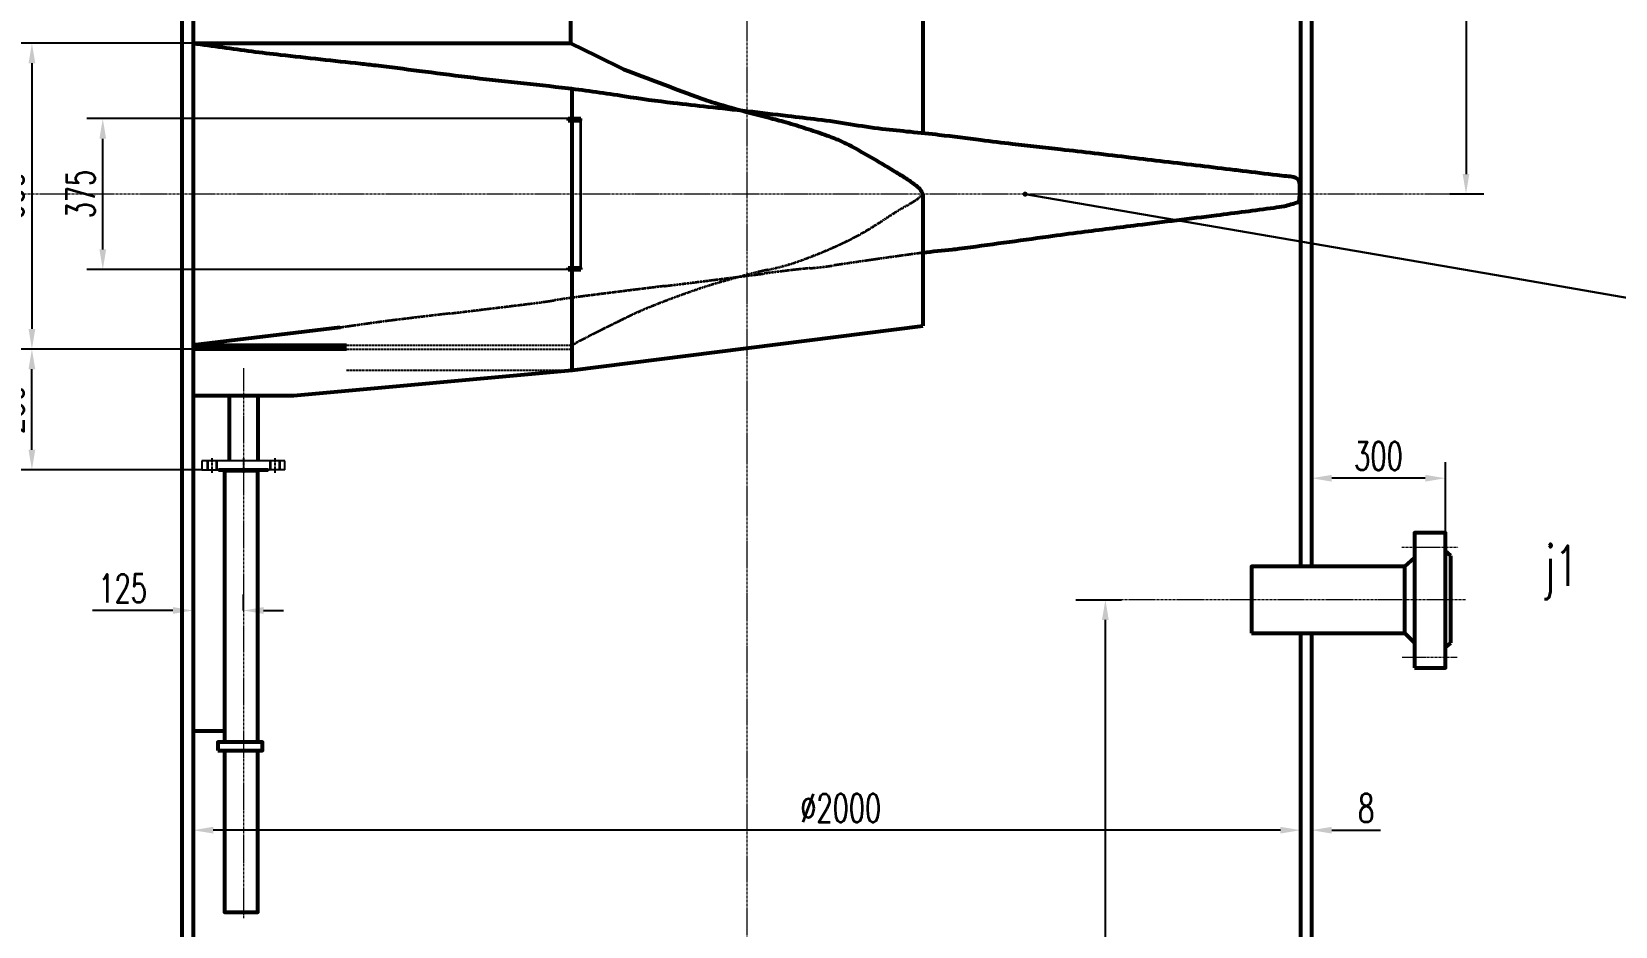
# Model space of a CAD drawing. Header units: millimetres. Extents: x -10 to 21015, y -2 to 14848.
# Drawn here: x 3020 to 6952, y 9395 to 11618 of the extents above; entities that cross this region are included whole.
import ezdxf

# ---------------------------------------------------------------- set-up
doc = ezdxf.new("R2010")
doc.units = ezdxf.units.MM
doc.header["$LTSCALE"] = 5
for name, pattern in [('CENTER', [2, 1.25, -0.25, 0.25, -0.25]), ('DASHED', [0.75, 0.5, -0.25]), ('HIDDEN', [0.375, 0.25, -0.125])]:
    doc.linetypes.add(name, pattern=pattern)
doc.layers.add('2', color=2, linetype='DASHED')
doc.layers.add('3', color=3, linetype='CENTER')
for name, color, linetype, lineweight in [('中心线', 4, 'CENTER', 18), ('实线', 7, 'Continuous', 53), ('文字', 3, 'Continuous', 30), ('细线', 1, 'Continuous', 18), ('虚线', 2, 'HIDDEN', 35)]:
    doc.layers.add(name, color=color, linetype=linetype, lineweight=lineweight)
doc.styles.get("Standard").update_dxf_attribs({"font": 'txt.shx', "width": 0.67, "bigfont": 'hztxt.shx'})
doc.dimstyles.get("Standard").update_dxf_attribs({"dimtxt": 0.18, "dimasz": 0.18, "dimexe": 0.18, "dimexo": 0.0625, "dimgap": 0.09, "dimtad": 0, "dimtih": 1, "dimtoh": 1, "dimdec": 4, "dimzin": 0, "dimdsep": 46, "dimtxsty": 'Standard', "dimcen": 0.09, "dimadec": 0, "dimazin": 0, "dimtfac": 1, "dimtdec": 4, "dimtofl": 0, "dimtmove": 0, "dimatfit": 3, "dimfxl": 0, "dimtolj": 1, "dimtzin": 0, "dimarcsym": 0})

# ---------------------------------------------------------------- blocks, each defined once
blk = doc.blocks.new('*D50')
at = {"layer": 'DEFPOINTS', "color": 0}
for p in [(4795.7, 13310.2), (2593.7, 8241.9), (4344, 7523.5), (4795.7, 5617.7), (4795.7, 3260.2)]:
    blk.add_point(p, dxfattribs=at)
at = {"layer": '实线', "color": 1, "lineweight": -2}
blk.add_arc((4795.7, 5617.7), 1958.7, 91.4627, 128.5373, dxfattribs=at)
at = {"layer": '实线', "color": 1}
for points in [[(4745.6, 7584), (4745.8, 7567.4), (4795.7, 7576.3)], [(3580.7, 7143.3), (3570.1, 7156.2), (3536.7, 7118.1)]]:
    blk.add_solid(points, dxfattribs=at)
at = {"layer": '实线', "color": 3, "insert": (4107, 7509.9), "char_height": 70, "attachment_point": 5, "rotation": 20}
blk.add_mtext('\\A1;40°', dxfattribs=at)
blk = doc.blocks.new('*D55')
at = {"layer": 'DEFPOINTS', "color": 0}
for p in [(5612.6, 10206.5), (5686.2, 10206.5), (5612.6, 6454.5)]:
    blk.add_point(p, dxfattribs=at)
at = {"layer": '细线', "color": 1, "lineweight": -2}
for p, q in [((5612.6, 10206.5), (5726.2, 10206.5)), ((5686.2, 6504.5), (5686.2, 10156.5)), ((5612.6, 6454.5), (5726.2, 6454.5))]:
    blk.add_line(p, q, dxfattribs=at)
at = {"layer": '细线', "color": 1}
for points in [[(5677.8, 10156.5), (5694.5, 10156.5), (5686.2, 10206.5)], [(5677.8, 6504.5), (5694.5, 6504.5), (5686.2, 6454.5)]]:
    blk.add_solid(points, dxfattribs=at)
at = {"layer": '细线', "color": 3, "insert": (5631.2, 8330.5), "char_height": 70, "attachment_point": 5, "rotation": 90}
blk.add_mtext('\\A1;3000', dxfattribs=at)
blk = doc.blocks.new('*D8')
at = {"layer": 'DEFPOINTS', "color": 0}
for p in [(6937, 11960.2), (6198.2, 6198.8), (7600.8, 6198.8)]:
    blk.add_point(p, dxfattribs=at)
at = {"layer": '文字', "color": 1, "lineweight": -2}
for p, q in [((6937, 11960.2), (7640.8, 11960.2)), ((7600.8, 11910.2), (7600.8, 6248.8)), ((6198.2, 6198.8), (7640.8, 6198.8))]:
    blk.add_line(p, q, dxfattribs=at)
at = {"layer": '文字', "color": 1}
for points in [[(7592.5, 11910.2), (7609.1, 11910.2), (7600.8, 11960.2)], [(7592.5, 6248.8), (7609.1, 6248.8), (7600.8, 6198.8)]]:
    blk.add_solid(points, dxfattribs=at)
at = {"layer": '文字', "color": 3, "insert": (7545.8, 9079.5), "char_height": 70, "attachment_point": 5, "rotation": 90}
blk.add_mtext('\\A1;7000', dxfattribs=at)
blk = doc.blocks.new('*D60')
at = {"layer": 'DEFPOINTS', "color": 0}
for p in [(3420.7, 10179.7), (3420.7, 10179.7), (3545.7, 10179.7)]:
    blk.add_point(p, dxfattribs=at)
at = {"layer": '文字', "color": 1, "lineweight": -2}
for p, q in [((3420.7, 10179.7), (3420.7, 10219.7)), ((3545.7, 10179.7), (3545.7, 10219.7)), ((3370.7, 10179.7), (3171.2, 10179.7)), ((3595.7, 10179.7), (3645.7, 10179.7))]:
    blk.add_line(p, q, dxfattribs=at)
at = {"layer": '文字', "color": 1}
for points in [[(3370.7, 10188.1), (3370.7, 10171.4), (3420.7, 10179.7)], [(3595.7, 10188.1), (3595.7, 10171.4), (3545.7, 10179.7)]]:
    blk.add_solid(points, dxfattribs=at)
at = {"layer": '文字', "color": 3, "insert": (3246, 10234.7), "char_height": 70, "attachment_point": 5}
blk.add_mtext('\\A1;125', dxfattribs=at)
blk = doc.blocks.new('*D61')
at = {"layer": 'DEFPOINTS', "color": 0}
for p in [(3420.7, 9633.9), (3420.7, 9587), (6170.7, 9587)]:
    blk.add_point(p, dxfattribs=at)
at = {"layer": '文字', "color": 1, "lineweight": -2}
for p, q in [((3420.7, 9587), (3420.7, 9673.9)), ((6170.7, 9587), (6170.7, 9673.9)), ((6120.7, 9633.9), (3470.7, 9633.9))]:
    blk.add_line(p, q, dxfattribs=at)
at = {"layer": '文字', "color": 1}
for points in [[(3470.7, 9642.3), (3470.7, 9625.6), (3420.7, 9633.9)], [(6120.7, 9642.3), (6120.7, 9625.6), (6170.7, 9633.9)]]:
    blk.add_solid(points, dxfattribs=at)
at = {"layer": '文字', "color": 3, "insert": (5029, 9688.9), "char_height": 70, "attachment_point": 5}
blk.add_mtext('\\A1;∅2000', dxfattribs=at)
blk = doc.blocks.new('*D62')
at = {"layer": 'DEFPOINTS', "color": 0}
for p in [(6198.2, 10655.7), (6198.2, 10508.3), (6530.7, 10372.7)]:
    blk.add_point(p, dxfattribs=at)
at = {"layer": '文字', "color": 1, "lineweight": -2}
for p, q in [((6198.2, 10655.7), (6198.2, 10468.3)), ((6530.7, 10372.7), (6530.7, 10548.3)), ((6480.7, 10508.3), (6248.2, 10508.3))]:
    blk.add_line(p, q, dxfattribs=at)
at = {"layer": '文字', "color": 1}
for points in [[(6248.2, 10516.6), (6248.2, 10499.9), (6198.2, 10508.3)], [(6480.7, 10516.6), (6480.7, 10499.9), (6530.7, 10508.3)]]:
    blk.add_solid(points, dxfattribs=at)
at = {"layer": '文字', "color": 3, "insert": (6364.4, 10563.3), "char_height": 70, "attachment_point": 5}
blk.add_mtext('\\A1;300', dxfattribs=at)
blk = doc.blocks.new('*D63')
at = {"layer": 'DEFPOINTS', "color": 0}
for p in [(3020.6, 10829), (3020.6, 10829), (3442.6, 10529)]:
    blk.add_point(p, dxfattribs=at)
at = {"layer": '文字', "color": 1, "lineweight": -2}
for p, q in [((3020.6, 10829), (2980.6, 10829)), ((3020.6, 10579), (3020.6, 10779)), ((3442.6, 10529), (2980.6, 10529))]:
    blk.add_line(p, q, dxfattribs=at)
at = {"layer": '文字', "color": 1}
for points in [[(3012.2, 10779), (3028.9, 10779), (3020.6, 10829)], [(3012.2, 10579), (3028.9, 10579), (3020.6, 10529)]]:
    blk.add_solid(points, dxfattribs=at)
at = {"layer": '文字', "color": 3, "insert": (2965.6, 10679), "char_height": 70, "attachment_point": 5, "rotation": 90}
blk.add_mtext('\\A1;250', dxfattribs=at)
blk = doc.blocks.new('*D64')
at = {"layer": 'DEFPOINTS', "color": 0}
for p in [(3529.4, 11589), (3020.6, 10829), (3529.4, 10829)]:
    blk.add_point(p, dxfattribs=at)
at = {"layer": '文字', "color": 1, "lineweight": -2}
for p, q in [((3529.4, 11589), (2980.6, 11589)), ((3020.6, 11539), (3020.6, 10879)), ((3529.4, 10829), (2980.6, 10829))]:
    blk.add_line(p, q, dxfattribs=at)
at = {"layer": '文字', "color": 1}
for points in [[(3012.2, 11539), (3028.9, 11539), (3020.6, 11589)], [(3012.2, 10879), (3028.9, 10879), (3020.6, 10829)]]:
    blk.add_solid(points, dxfattribs=at)
at = {"layer": '文字', "color": 3, "insert": (2965.6, 11209), "char_height": 70, "attachment_point": 5, "rotation": 90}
blk.add_mtext('\\A1;600', dxfattribs=at)
blk = doc.blocks.new('*D65')
at = {"layer": 'DEFPOINTS', "color": 0}
for p in [(3196.6, 11401.5), (4351.9, 11401.5), (4351.9, 11026.5)]:
    blk.add_point(p, dxfattribs=at)
at = {"layer": '文字', "color": 1, "lineweight": -2}
for p, q in [((4351.9, 11401.5), (3156.6, 11401.5)), ((3196.6, 11076.5), (3196.6, 11351.5)), ((4351.9, 11026.5), (3156.6, 11026.5))]:
    blk.add_line(p, q, dxfattribs=at)
at = {"layer": '文字', "color": 1}
for points in [[(3188.2, 11351.5), (3204.9, 11351.5), (3196.6, 11401.5)], [(3188.2, 11076.5), (3204.9, 11076.5), (3196.6, 11026.5)]]:
    blk.add_solid(points, dxfattribs=at)
at = {"layer": '文字', "color": 3, "insert": (3141.6, 11214), "char_height": 70, "attachment_point": 5, "rotation": 90}
blk.add_mtext('\\A1;375', dxfattribs=at)
blk = doc.blocks.new('*D66')
at = {"layer": 'DEFPOINTS', "color": 0}
for p in [(6412.8, 12717.2), (6581.7, 11214), (6625.7, 11214)]:
    blk.add_point(p, dxfattribs=at)
at = {"layer": '文字', "color": 1, "lineweight": -2}
for p, q in [((6412.8, 12717.2), (6621.7, 12717.2)), ((6581.7, 12667.2), (6581.7, 11264)), ((6625.7, 11214), (6541.7, 11214))]:
    blk.add_line(p, q, dxfattribs=at)
at = {"layer": '文字', "color": 1}
for points in [[(6573.4, 12667.2), (6590, 12667.2), (6581.7, 12717.2)], [(6573.4, 11264), (6590, 11264), (6581.7, 11214)]]:
    blk.add_solid(points, dxfattribs=at)
at = {"layer": '文字', "color": 3, "insert": (6526.7, 11965.6), "char_height": 70, "attachment_point": 5, "rotation": 90}
blk.add_mtext('\\A1;1200', dxfattribs=at)
blk = doc.blocks.new('*D147')
at = {"layer": 'DEFPOINTS', "color": 0, "ltscale": 0.1}
for p in [(6198.2, 9633.9), (6170.7, 9576.5), (6198.2, 9576.5)]:
    blk.add_point(p, dxfattribs=at)
at = {"layer": '文字', "color": 1, "lineweight": -2, "ltscale": 0.1}
for p, q in [((6170.7, 9576.5), (6170.7, 9673.9)), ((6198.2, 9576.5), (6198.2, 9673.9)), ((6120.7, 9633.9), (6070.7, 9633.9)), ((6248.2, 9633.9), (6369.4, 9633.9))]:
    blk.add_line(p, q, dxfattribs=at)
at = {"layer": '文字', "color": 1, "ltscale": 0.1}
for points in [[(6120.7, 9642.3), (6120.7, 9625.6), (6170.7, 9633.9)], [(6248.2, 9642.3), (6248.2, 9625.6), (6198.2, 9633.9)]]:
    blk.add_solid(points, dxfattribs=at)
at = {"layer": '文字', "color": 3, "ltscale": 0.1, "insert": (6333.8, 9688.9), "char_height": 70, "attachment_point": 5}
blk.add_mtext('\\A1;8', dxfattribs=at)

msp = doc.modelspace()

# ---------------------------------------------------------------- hatches: boundary and pattern name
at = {"layer": '文字'}
h = msp.add_hatch(color=1, dxfattribs=at)
edge = h.paths.add_edge_path(flags=0)
edge.add_arc((5486.99064, 11213.99651), 6.25, 0, 360)

# ---------------------------------------------------------------- linework, layer by layer
at = {"color": 7}
for p, q in [((3442.55224, 10551.49651), (3442.55224, 10528.99651)), ((3648.80224, 10551.49651), (3442.55224, 10551.49651)), ((3648.80224, 10528.99651), (3648.80224, 10551.49651)), ((3442.55224, 10528.99651), (3483.80224, 10528.99651)), ((3483.80224, 10528.99651), (3483.80224, 10526.49651)), ((3483.80224, 10526.49651), (3607.55224, 10526.49651)), ((3607.55224, 10528.99651), (3607.55224, 10526.49651)), ((3648.80224, 10528.99651), (3607.55224, 10528.99651))]:
    msp.add_line(p, q, dxfattribs=at)
at = {"layer": '2'}
for p, q in [((3801.44733, 10838.99651), (4361.92724, 10839.10108)), ((3801.44733, 10828.99651), (4361.92724, 10829.10108)), ((3801.45899, 10776.49651), (4361.9389, 10776.60109))]:
    msp.add_line(p, q, dxfattribs=at)
at = {"layer": '3', "color": 3}
for p, q in [((3467.55224, 10557.74651), (3467.55224, 10520.24651)), ((3545.67724, 10557.74651), (3545.67724, 10520.24651)), ((3623.80224, 10557.74651), (3623.80224, 10520.24651))]:
    msp.add_line(p, q, dxfattribs=at)
at = {"layer": '中心线'}
for p, q in [((4795.67724, 13310.24651), (4795.67724, 3260.24651)), ((6170.67724, 12025.97608), (6170.67724, 10644.46399)), ((6625.67724, 11213.99651), (2183.80224, 11213.99651)), ((3545.67724, 10781.60108), (3545.67724, 9415.15125)), ((6422.12, 10336.71209), (6562.34336, 10336.71209)), ((6580.67724, 10206.49651), (5612.55224, 10206.49651)), ((6423.19869, 10064.08272), (6560.18613, 10064.08272))]:
    msp.add_line(p, q, dxfattribs=at)
at = {"layer": '实线'}
for p, q in [((4358.17724, 12677.74651), (4358.17724, 11588.99651)), ((5233.17724, 12677.74651), (5233.17724, 11366.13174)), ((3393.17724, 12022.74651), (3393.17724, 7619.70065)), ((3420.67724, 12022.74651), (3420.67724, 7586.92742)), ((6170.67724, 12022.74651), (6170.67724, 10288.99651)), ((6198.17724, 12022.74651), (6198.17724, 10288.99651)), ((3420.67724, 11865.35108), (3420.67724, 10713.99651)), ((3420.67724, 11588.99651), (4358.17724, 11588.99651)), ((4361.9389, 10776.60109), (4361.9389, 11475.99889)), ((4351.92724, 11401.49651), (4351.92724, 11397.22608)), ((4351.92724, 11401.49651), (4383.80224, 11401.49651)), ((4351.92724, 11397.22608), (4383.17724, 11397.22608)), ((4383.17724, 11397.22608), (4383.17724, 11401.49651)), ((5233.17724, 11213.99651), (5233.17724, 10886.60108)), ((4351.92724, 11026.49651), (4351.92724, 11030.76694)), ((4351.92724, 11030.76694), (4383.17724, 11030.76694)), ((4351.92724, 11026.49651), (4383.80224, 11026.49651)), ((4383.17724, 11030.76694), (4383.17724, 11026.49651)), ((3785.7253, 10882.32494), (3420.67724, 10838.99651)), ((4361.9389, 10776.60109), (5233.17724, 10886.60108)), ((3420.67724, 10838.99651), (3801.44733, 10838.99651)), ((3801.44733, 10828.99651), (3420.67724, 10828.99651)), ((3670.67724, 10713.99651), (4361.9389, 10776.60109)), ((3420.67724, 10713.99651), (3670.67724, 10713.99651)), ((3510.05224, 10713.99651), (3510.05224, 10551.49651)), ((3581.30224, 10713.99651), (3581.30224, 10551.49651)), ((3483.80224, 10528.99651), (3607.55224, 10528.99651)), ((6429.42724, 10288.99651), (6453.80224, 10310.87151)), ((6543.80224, 10315.16033), (6530.67724, 10327.01382)), ((6543.80224, 10099.62151), (6543.80224, 10315.16033)), ((6170.67724, 10123.37151), (6170.67724, 8548.37151)), ((6198.17724, 10123.37151), (6198.17724, 8548.37151)), ((6429.42724, 10123.37151), (6453.80224, 10099.62151)), ((6530.67724, 10088.99651), (6543.80224, 10099.62151)), ((3420.67724, 9880.93725), (3498.90019, 9880.93725))]:
    msp.add_line(p, q, dxfattribs=at)
for points in [[(3420.67724, 11588.99651, 0.0025072338), (3566.46919, 11568.9956, 0.0051526661), (3637.55224, 11560.35108, 0.0005364406), (3836.42443, 11538.45912, -0.0028058319), (3874.42724, 11534.10108, -0.0028121186), (3982.24556, 11520.50784, 0.0025331871), (4101.92724, 11505.35108, 0.0044052418), (4225.99164, 11491.38556, -0.0043398486), (4351.92724, 11477.22608, -0.009275898), (4491.81517, 11457.62765, 0.0106963754), (4613.17724, 11440.97608, 0.0015112484), (4700.10128, 11431.20497, -0.0013567469), (4796.92724, 11420.35108, -0.0006394764), (4897.769, 11408.63919, -0.0008620002), (4972.55224, 11399.72608, -0.0119724936), (5052.90841, 11388.05002, 0.0121758991), (5131.92724, 11376.60108, 0.0070019444), (5201.86263, 11369.19306, -0.0068071347), (5273.80224, 11361.60108, -0.0025041861), (5377.07699, 11348.75352, 0.0032909648), (5455.67724, 11339.10108, 0.0013698474), (5575.31156, 11325.54023, -0.0019626019), (5658.80224, 11315.97608, -0.0000890198), (5749.27248, 11305.23614, 0.0000967061), (5832.55224, 11295.35108, 0.0001121018), (5922.09058, 11284.76108, -0.0001183143), (6006.92724, 11274.72608, -0.0015192425), (6026.96478, 11272.28935, 0.0003530011), (6113.17724, 11261.60108, 0.0081288022), (6136.33101, 11259.12858, -0.0111655802), (6153.17724, 11257.22608, -0.1926488076), (6162.92993, 11251.70121, -0.1496134479), (6168.17724, 11238.47608, -0.0201760925), (6168.54681, 11229.32129, -0.0120560532), (6168.17724, 11213.99651, -0.0130012453), (6166.91815, 11197.06407, -0.1230847283), (6166.30224, 11195.35108, -0.1475332134), (6164.21475, 11193.6361, -0.0285265584), (6151.30224, 11189.10108, -0.0054862878), (6134.52397, 11184.4622, -0.0208646398), (6130.05224, 11183.47608, -0.0105718775), (6104.59134, 11179.51908, -0.001893254), (5961.92724, 11160.97608, -0.0008063333), (5765.70395, 11136.54824, 0.0011349107), (5626.30224, 11119.10108, 0.0028949878), (5544.91373, 11108.24777, -0.0010620727), (5323.17724, 11077.85108, -0.0075799192), (5305.97173, 11075.79475, -0.0017951716), (5233.17724, 11068.47608)], [(4358.17724, 11588.99651), (4422.55224, 11557.22608), (4489.23364, 11524.3174, 0.0245759991), (4491.62566, 11523.27972, 0.0006829317), (4579.42724, 11490.35108, 0.0005909095), (4670.23073, 11456.56025, 0.0026304998), (4690.67724, 11449.10108, 0.0146255761), (4716.18418, 11440.78118, 0.004674072), (4796.92724, 11417.85108, 0.0065079068), (4849.80859, 11404.10354, -0.0080451243), (4892.55224, 11392.85108, -0.0075866006), (4919.21058, 11384.9343, -0.0042631371), (4966.30224, 11369.72608, -0.0122898431), (5011.02798, 11353.62861, -0.0193057288), (5038.80224, 11341.60108, -0.0152607609), (5066.89253, 11327.05574, -0.0070405915), (5126.30224, 11292.85108, -0.003117384), (5163.31457, 11270.52837, -0.0041792266), (5190.67724, 11253.47608, -0.0160951594), (5202.27307, 11245.57956, -0.0097688025), (5220.67724, 11231.60108, -0.0711834055), (5225.07977, 11226.96498, -0.0296429972), (5233.17724, 11213.99651)]]:
    msp.add_lwpolyline(points, format="xyb", dxfattribs=at)
for points in [[(3581.30224, 9852.66962), (3581.30224, 10526.49651), (3498.90019, 10526.49651), (3498.90019, 9852.66962)], [(3498.90019, 9832.01252), (3498.90019, 9430.05549), (3581.30224, 9430.05549), (3581.30224, 9832.01252)]]:
    msp.add_lwpolyline(points, dxfattribs=at)
for points in [[(6453.80224, 10037.12151), (6530.67724, 10037.12151), (6530.67724, 10372.74651), (6453.80224, 10372.74651)], [(6048.80224, 10123.37151), (6429.42724, 10123.37151), (6429.42724, 10288.99651), (6048.80224, 10288.99651)], [(3482.24775, 9832.01252), (3593.25238, 9832.01252), (3593.25238, 9852.66962), (3482.24775, 9852.66962)]]:
    msp.add_lwpolyline(points, close=True, dxfattribs=at)
at = {"layer": '文字', "color": 1, "linetype": 'Continuous'}
for p, q in [((5486.99064, 11213.99651), (6705.18291, 11004.13764)), ((6705.18291, 11004.13764), (7923.37518, 10794.27878))]:
    msp.add_line(p, q, dxfattribs=at)
at = {"layer": '虚线'}
for p, q in [((4383.17724, 11397.22608), (4383.17724, 11030.76694)), ((3456.30224, 10551.49651), (3456.30224, 10528.99651)), ((3478.80224, 10551.49651), (3478.80224, 10528.99651)), ((3612.55224, 10551.49651), (3612.55224, 10528.99651)), ((3635.05224, 10551.49651), (3635.05224, 10528.99651))]:
    msp.add_line(p, q, dxfattribs=at)
for points in [[(5233.17724, 11213.99651, -0.014033777), (5219.3878, 11201.83396, -0.0376598088), (5213.80224, 11197.85108, -0.0034414686), (5192.25173, 11185.01277, 0.004307642), (5175.05224, 11174.72608, 0.0064958156), (5137.84882, 11151.36959, -0.0062882085), (5099.42724, 11127.22608, -0.0241355378), (5045.50869, 11097.75686, -0.0181260867), (4970.67724, 11064.72608, -0.0096138047), (4920.47732, 11045.81889, -0.0180230537), (4893.17724, 11037.22608, -0.0135343646), (4847.27481, 11025.90405, 0.0121957119), (4796.30224, 11013.47608, 0.0032432932), (4737.45303, 10997.18735, 0.0056432631), (4703.80224, 10987.22608, 0.0089741251), (4662.1881, 10973.57242, 0.006466604), (4605.05224, 10952.85108, 0.0067305567), (4548.08323, 10930.472, 0.0118812706), (4516.30224, 10916.60108, 0.0047153362), (4510.51647, 10913.84379, 0.0003689081), (4436.92724, 10877.85108, 0.0053155531), (4411.04419, 10864.8249, 0.002777884), (4361.92724, 10839.10108)], [(5233.17724, 11068.47608, 0.0006362248), (5156.14454, 11057.80799, 0.0012490463), (5116.92724, 11052.22608, 0.0003828623), (5011.38221, 11036.85195, -0.002681447), (4996.30224, 11034.72608, -0.0124616941), (4952.05454, 11029.84965, 0.0101215982), (4897.55224, 11024.10108, 0.0002975), (4838.25616, 11016.59465, -0.0003968386), (4793.80224, 11010.97608, -0.0000192736), (4668.81319, 10995.28431, -0.0000819798), (4639.42724, 10991.60108, -0.0002850907), (4591.52137, 10985.6323, 0.000155701), (4503.80224, 10974.72608, 0.0005750861), (4457.08368, 10968.84816, 0.0003761664), (4385.67724, 10959.72608, 0.0060806392), (4318.67358, 10950.28558, -0.0070269623), (4260.67724, 10942.22608, -0.0006904483), (4218.81999, 10937.06653, -0.0002181344), (4086.30224, 10920.97608, -0.0002448101), (4058.69194, 10917.64955, 0.0000505807), (3925.05224, 10901.60108, 0.0044757651), (3880.48222, 10895.83903, 0.0020866205), (3785.05224, 10882.22608)]]:
    msp.add_lwpolyline(points, format="xyb", dxfattribs=at)

# ---------------------------------------------------------------- texts
at = {"layer": '文字', "width": 0.67}
msp.add_text('j1', height=100, dxfattribs=at).set_placement((6774.03139, 10241.11557))

# ---------------------------------------------------------------- dimensions: what is measured, and where the dimension line sits
at = {"layer": '实线'}
dim = msp.add_angular_dim_2l(base=(4343.98082, 7523.53198), line1=((4795.67724, 13310.24651), (4795.67724, 3260.24651)), line2=((4795.67724, 5617.67492), (2593.66305, 8241.93324)), dimstyle='Standard', override={"dimscale": 20, "dimtxt": 3.5, "dimasz": 2.5, "dimexe": 2, "dimexo": 0, "dimgap": 1, "dimtad": 1, "dimtih": 0, "dimtoh": 0, "dimzin": 8, "dimclrd": 1, "dimclre": 1, "dimclrt": 3, "dimadec": 3, "dimazin": 2, "dimatfit": 0, "dimtvp": 0.718659}, dxfattribs=at)
dim.commit()
dim.dimension.update_dxf_attribs({"geometry": '*D50', "text_midpoint": (4106.96742, 7509.8896)})
at = {"layer": '文字'}
for base, p1, p2, text, picture, middle in [((6581.69891, 11213.99651), (6412.75301, 12717.24608), (6625.67724, 11213.99651), '1200', '*D66', (6526.69891, 11965.6213)), ((7600.79619, 6198.77665), (6936.97639, 11960.24651), (6198.17724, 6198.77665), '7000', '*D8', (7545.79619, 9079.51158)), ((3020.56348, 10828.99651), (3529.43276, 11588.99651), (3529.43276, 10828.99651), '600', '*D64', (2965.56348, 11208.99651)), ((3020.56348, 10828.99651), (3442.55224, 10528.99651), (3020.56348, 10828.99651), '250', '*D63', (2965.56348, 10678.99651))]:
    dim = msp.add_linear_dim(base=base, p1=p1, p2=p2, angle=90, text=text, dimstyle='Standard', override={"dimscale": 20, "dimtxt": 3.5, "dimasz": 2.5, "dimexe": 2, "dimexo": 0, "dimgap": 1, "dimtad": 1, "dimtih": 0, "dimtoh": 0, "dimzin": 8, "dimclrd": 1, "dimclre": 1, "dimclrt": 3, "dimadec": 3, "dimazin": 2, "dimatfit": 0, "dimtvp": 0.718659}, dxfattribs=at)
    dim.commit()
    dim.dimension.update_dxf_attribs({"geometry": picture, "text_midpoint": middle})
dim = msp.add_linear_dim(base=(3196.56339, 11401.49651), p1=(4351.92724, 11026.49651), p2=(4351.92724, 11401.49651), angle=90, dimstyle='Standard', override={"dimscale": 20, "dimtxt": 3.5, "dimasz": 2.5, "dimexe": 2, "dimexo": 0, "dimgap": 1, "dimtad": 1, "dimtih": 0, "dimtoh": 0, "dimzin": 8, "dimclrd": 1, "dimclre": 1, "dimclrt": 3, "dimadec": 3, "dimazin": 2, "dimatfit": 0, "dimtvp": 0.718659}, dxfattribs=at)
dim.commit()
dim.dimension.update_dxf_attribs({"geometry": '*D65', "text_midpoint": (3141.56339, 11213.99651)})
for base, p1, p2, text, picture, middle in [((6198.17724, 10508.27793), (6530.67724, 10372.74651), (6198.17724, 10655.72824), '300', '*D62', (6364.42724, 10563.27793)), ((6198.17724, 9633.93688), (6170.67724, 9576.5), (6198.17724, 9576.5), '8', '*D147', (6333.81057, 9688.93688))]:
    dim = msp.add_linear_dim(base=base, p1=p1, p2=p2, text=text, dimstyle='Standard', override={"dimscale": 20, "dimtxt": 3.5, "dimasz": 2.5, "dimexe": 2, "dimexo": 0, "dimgap": 1, "dimtad": 1, "dimtih": 0, "dimtoh": 0, "dimzin": 8, "dimclrd": 1, "dimclre": 1, "dimclrt": 3, "dimadec": 3, "dimazin": 2, "dimatfit": 0, "dimtvp": 0.718659}, dxfattribs=at)
    dim.commit()
    dim.dimension.update_dxf_attribs({"geometry": picture, "text_midpoint": middle})
dim = msp.add_linear_dim(base=(3420.67724, 10179.74031), p1=(3545.67724, 10179.74031), p2=(3420.67724, 10179.74031), dimstyle='Standard', override={"dimscale": 20, "dimtxt": 3.5, "dimasz": 2.5, "dimexe": 2, "dimexo": 0, "dimgap": 1, "dimtad": 1, "dimtih": 0, "dimtoh": 0, "dimzin": 8, "dimclrd": 1, "dimclre": 1, "dimclrt": 3, "dimadec": 3, "dimazin": 2, "dimatfit": 0, "dimtvp": 0.718659}, dxfattribs=at)
dim.commit()
dim.dimension.update_dxf_attribs({"geometry": '*D60', "text_midpoint": (3245.96057, 10234.74031)})
dim = msp.add_linear_dim(base=(3420.67724, 9633.93688), p1=(6170.67724, 9586.95178), p2=(3420.67724, 9586.95178), text='∅2000', dimstyle='Standard', override={"dimscale": 20, "dimtxt": 3.5, "dimasz": 2.5, "dimexe": 2, "dimexo": 0, "dimgap": 1, "dimtad": 1, "dimtih": 0, "dimtoh": 0, "dimzin": 8, "dimclrd": 1, "dimclre": 1, "dimclrt": 3, "dimadec": 3, "dimazin": 2, "dimatfit": 0, "dimtvp": 0.718659}, dxfattribs=at)
dim.commit()
dim.dimension.update_dxf_attribs({"geometry": '*D61', "text_midpoint": (5029, 9633.93688), "dimtype": 160})
at = {"layer": '细线'}
dim = msp.add_linear_dim(base=(5686.16424, 10206.49651), p1=(5612.55224, 6454.46146), p2=(5612.55224, 10206.49651), angle=90, text='3000', dimstyle='Standard', override={"dimscale": 20, "dimtxt": 3.5, "dimasz": 2.5, "dimexe": 2, "dimexo": 0, "dimgap": 1, "dimtad": 1, "dimtih": 0, "dimtoh": 0, "dimzin": 8, "dimclrd": 1, "dimclre": 1, "dimclrt": 3, "dimadec": 3, "dimazin": 2, "dimatfit": 0, "dimtvp": 0.718659}, dxfattribs=at)
dim.commit()
dim.dimension.update_dxf_attribs({"geometry": '*D55', "text_midpoint": (5631.16424, 8330.47898)})

doc.saveas('drawing.dxf')
